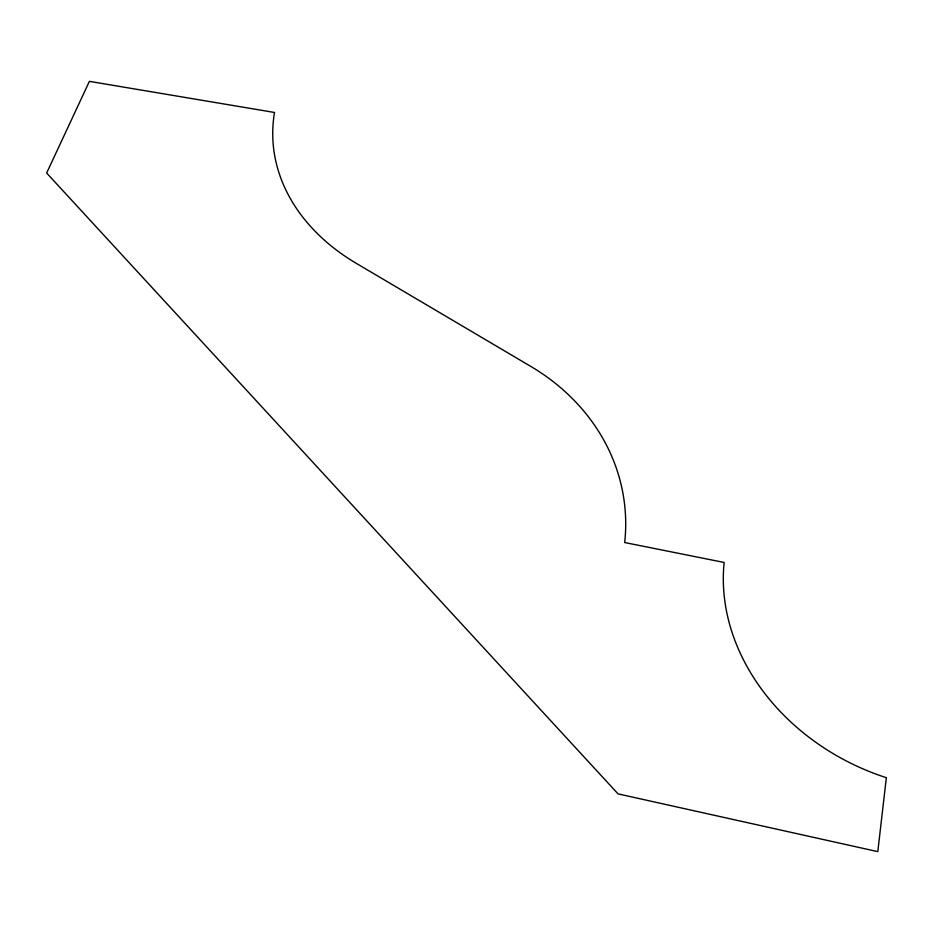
<?xml version="1.0" encoding="UTF-8"?>
<svg xmlns="http://www.w3.org/2000/svg" width="933" height="933" viewBox="0 0 933 933"><rect width="100%" height="100%" fill="white"/><g stroke="black" fill="none" stroke-linecap="round" stroke-linejoin="round"><path stroke-width="1.4" d="M886.35 777.69L877.801 851.642L618.054 793.89L46.65 173.025L89.393 81.358L274.512 112.473A219.908 165.981 -0.7 0 0 356.418 263.421L530.725 366.377A222.567 194.344 -5 0 1 624.678 542.539L724.148 562.459A216.269 179.591 23.5 0 0 886.35 777.69"/></g></svg>
